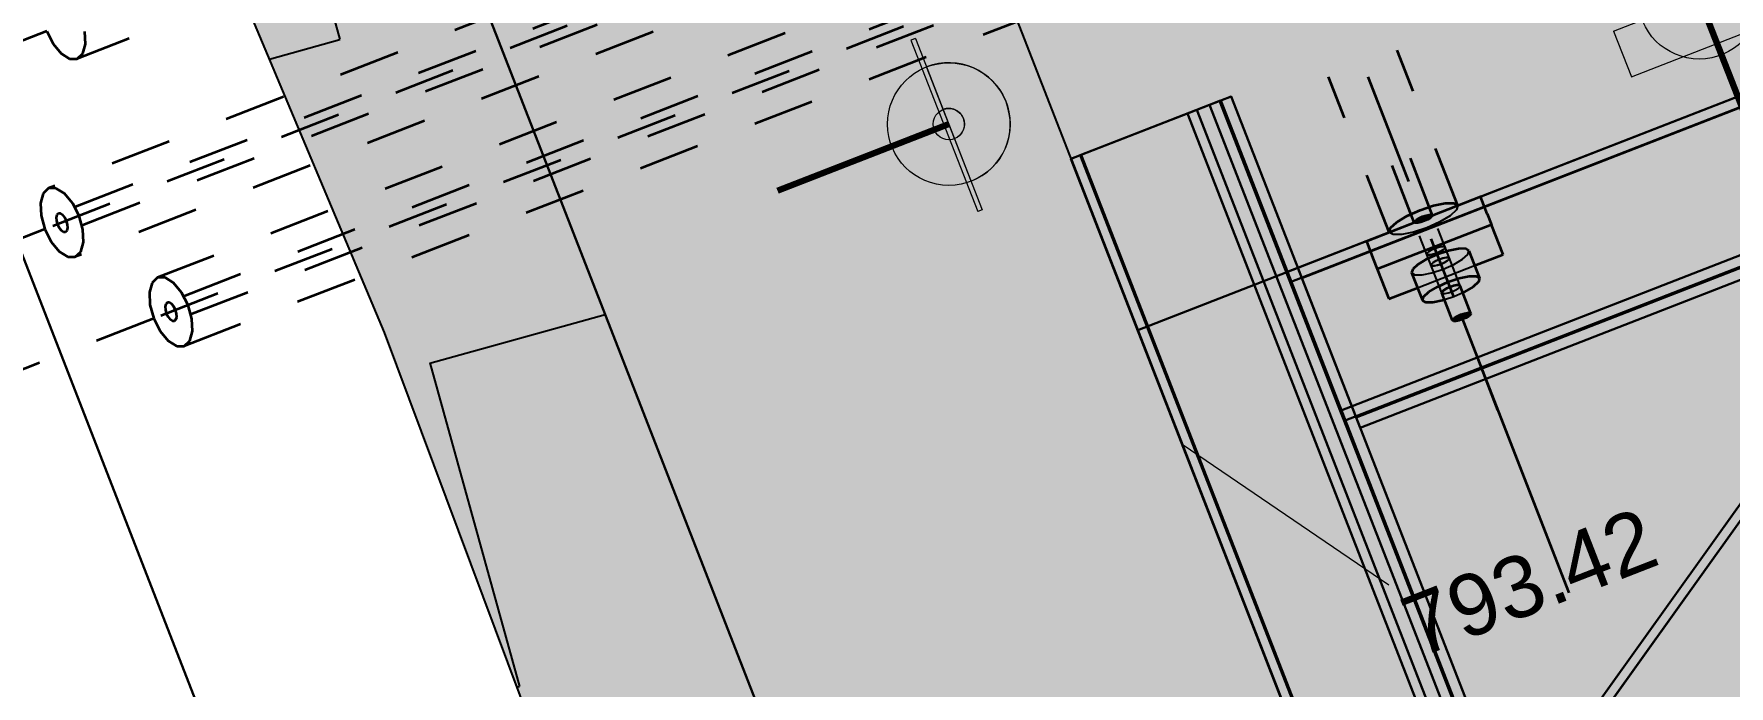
# Model space of a CAD drawing. Header units: metres. Extents: x 2688466 to 2688595, y 1221626 to 1221756.
# Drawn here: x 2688497.172 to 2688499.936, y 1221702.36 to 1221703.424 of the extents above; entities that cross this region are included whole.
import ezdxf

# ---------------------------------------------------------------- set-up
doc = ezdxf.new("R2010")
doc.units = ezdxf.units.M
for name, pattern in [('AUSGEZOGEN', [0]), ('STRICHPUNKT2_S5', [0.24, 0.175, -0.065]), ('VERDECKT2_S2', [0.15, 0.1, -0.05])]:
    doc.linetypes.add(name, pattern=pattern)
doc.layers.add('_3700', color=7, linetype='Continuous')
doc.layers.add('_3705', color=7, linetype='Continuous')
for name, color, linetype, lineweight in [('Beton Ansicht', 7, 'AUSGEZOGEN', 35), ('Schnittbeschriftung', 7, 'AUSGEZOGEN', 50), ('Stahl', 5, 'AUSGEZOGEN', 25), ('Standard', 7, 'AUSGEZOGEN', 13), ('Tiefbau Global', 250, 'AUSGEZOGEN', 35)]:
    doc.layers.add(name, color=color, linetype=linetype, lineweight=lineweight)
doc.styles.add('ARIAL', font='arial.ttf')

# ---------------------------------------------------------------- blocks, each defined once
blk = doc.blocks.new('Profilbauteil_2')
at = {"layer": 'Stahl', "transparency": 33554687}
for points in [[(0.1305, 0.0508), (0.1305, 0.0508), (0.1137, 0.0443), (0.1137, 0.0443), (-0.1137, -0.0443), (-0.1137, -0.0443), (-0.1305, -0.0508), (-0.1305, -0.0508), (-0.1137, -0.0443), (-0.1137, -0.0443), (0.1137, 0.0443), (0.1137, 0.0443)], [(0.1137, 0.0443), (2.4653, -5.994), (2.2379, -6.0825), (-0.1137, -0.0443)], [(-0.1137, -0.0443), (2.2379, -6.0825), (2.4653, -5.994), (0.1137, 0.0443)], [(0.1305, 0.0508), (2.4821, -5.9874), (2.4653, -5.994), (0.1137, 0.0443)], [(0.1137, 0.0443), (2.4653, -5.994), (2.4821, -5.9874), (0.1305, 0.0508)], [(0.1137, 0.0443), (2.4653, -5.994), (2.4653, -5.994), (0.1137, 0.0443)], [(0.1137, 0.0443), (2.4653, -5.994), (2.4653, -5.994), (0.1137, 0.0443)], [(0.1305, 0.0508), (2.4821, -5.9874), (2.4821, -5.9874), (0.1305, 0.0508)], [(-0.1137, -0.0443), (2.2379, -6.0825), (2.2212, -6.089), (-0.1305, -0.0508)], [(-0.1305, -0.0508), (2.2212, -6.089), (2.2379, -6.0825), (-0.1137, -0.0443)], [(-0.1305, -0.0508), (2.2212, -6.089), (2.2212, -6.089), (-0.1305, -0.0508)], [(-0.1137, -0.0443), (2.2379, -6.0825), (2.2379, -6.0825), (-0.1137, -0.0443)], [(-0.1137, -0.0443), (2.2379, -6.0825), (2.2379, -6.0825), (-0.1137, -0.0443)]]:
    blk.add_lwpolyline(points, close=True, dxfattribs=at)
blk = doc.blocks.new('Profilbauteil_3')
at = {"layer": 'Stahl', "transparency": 33554687}
for points in [[(0, 0), (-2.4693, -0.9617), (-2.4693, -0.9617), (0, 0)], [(0, 0), (-2.4693, -0.9617), (-2.4628, -0.9785), (0.0065, -0.0168)], [(0.1016, -0.2609), (0.1016, -0.2609), (0.0951, -0.2441), (0.0951, -0.2441), (0.0065, -0.0168), (0.0065, -0.0168), (0, 0), (0, 0), (0.0065, -0.0168), (0.0065, -0.0168), (0.0951, -0.2441), (0.0951, -0.2441)], [(0.0065, -0.0168), (-2.4628, -0.9785), (-2.4693, -0.9617), (0, 0)], [(0.0951, -0.2441), (-2.3743, -1.2058), (-2.4628, -0.9785), (0.0065, -0.0168)], [(0.0065, -0.0168), (-2.4628, -0.9785), (-2.4628, -0.9785), (0.0065, -0.0168)], [(0.0065, -0.0168), (-2.4628, -0.9785), (-2.4628, -0.9785), (0.0065, -0.0168)], [(0.0065, -0.0168), (-2.4628, -0.9785), (-2.3743, -1.2058), (0.0951, -0.2441)], [(0.1016, -0.2609), (-2.3677, -1.2226), (-2.3743, -1.2058), (0.0951, -0.2441)], [(0.0951, -0.2441), (-2.3743, -1.2058), (-2.3743, -1.2058), (0.0951, -0.2441)], [(0.0951, -0.2441), (-2.3743, -1.2058), (-2.3743, -1.2058), (0.0951, -0.2441)], [(0.0951, -0.2441), (-2.3743, -1.2058), (-2.3677, -1.2226), (0.1016, -0.2609)], [(0.1016, -0.2609), (-2.3677, -1.2226), (-2.3677, -1.2226), (0.1016, -0.2609)], [(-2.3677, -1.2226), (-2.3743, -1.2058), (-2.3743, -1.2058), (-2.4628, -0.9785), (-2.4628, -0.9785), (-2.4693, -0.9617), (-2.4693, -0.9617), (-2.4628, -0.9785), (-2.4628, -0.9785), (-2.3743, -1.2058), (-2.3743, -1.2058), (-2.3677, -1.2226)]]:
    blk.add_lwpolyline(points, close=True, dxfattribs=at)
blk = doc.blocks.new('Profilbauteil_4')
at = {"layer": 'Stahl', "transparency": 33554687}
for points in [[(0, 0), (-1.0119, -1.4151), (-1.0189, -1.3973), (-0.0273, -0.0106)], [(-0.0273, -0.0106), (-1.0189, -1.3973), (-1.0119, -1.4151), (0, 0)], [(0, 0), (-1.0119, -1.4151), (-1.0119, -1.4151), (0, 0)], [(0, 0), (-0.0273, -0.0106), (-0.0273, -0.0106), (-0.3476, -0.1354), (-0.3476, -0.1354), (-0.3749, -0.146), (-0.3749, -0.146), (-0.3476, -0.1354), (-0.3476, -0.1354), (-0.0273, -0.0106), (-0.0273, -0.0106), (0, 0)], [(-0.0273, -0.0106), (-1.0189, -1.3973), (-1.1004, -1.1881), (-0.3476, -0.1354)], [(-0.3476, -0.1354), (-1.1004, -1.1881), (-1.0189, -1.3973), (-0.0273, -0.0106)], [(-0.0273, -0.0106), (-1.0189, -1.3973), (-1.0189, -1.3973), (-0.0273, -0.0106)], [(-0.0273, -0.0106), (-1.0189, -1.3973), (-1.0189, -1.3973), (-0.0273, -0.0106)], [(-0.3476, -0.1354), (-1.1004, -1.1881), (-1.1073, -1.1703), (-0.3749, -0.146)], [(-0.3749, -0.146), (-1.1073, -1.1703), (-1.1004, -1.1881), (-0.3476, -0.1354)], [(-0.3476, -0.1354), (-1.1004, -1.1881), (-1.1004, -1.1881), (-0.3476, -0.1354)], [(-0.3476, -0.1354), (-1.1004, -1.1881), (-1.1004, -1.1881), (-0.3476, -0.1354)], [(-0.3749, -0.146), (-1.1073, -1.1703), (-1.1073, -1.1703), (-0.3749, -0.146)], [(-1.0119, -1.4151), (-1.0189, -1.3973), (-1.0189, -1.3973), (-1.1004, -1.1881), (-1.1004, -1.1881), (-1.1073, -1.1703), (-1.1073, -1.1703), (-1.1004, -1.1881), (-1.1004, -1.1881), (-1.0189, -1.3973), (-1.0189, -1.3973), (-1.0119, -1.4151)]]:
    blk.add_lwpolyline(points, close=True, dxfattribs=at)
blk = doc.blocks.new('Profilbauteil_5')
at = {"layer": 'Stahl', "transparency": 33554687}
for points in [[(0, 0), (-2.488, -0.969), (-2.488, -0.969), (0, 0)], [(0, 0), (-2.488, -0.969), (-2.4816, -0.9853), (0.0064, -0.0163)], [(0.0944, -0.2423), (0.0944, -0.2423), (0.088, -0.226), (0.088, -0.226), (0.0064, -0.0163), (0.0064, -0.0163), (0, 0), (0, 0), (0.0064, -0.0163), (0.0064, -0.0163), (0.088, -0.226), (0.088, -0.226)], [(0.0064, -0.0163), (-2.4816, -0.9853), (-2.488, -0.969), (0, 0)], [(0.088, -0.226), (-2.4, -1.1949), (-2.4816, -0.9853), (0.0064, -0.0163)], [(0.0064, -0.0163), (-2.4816, -0.9853), (-2.4816, -0.9853), (0.0064, -0.0163)], [(0.0064, -0.0163), (-2.4816, -0.9853), (-2.4816, -0.9853), (0.0064, -0.0163)], [(0.0064, -0.0163), (-2.4816, -0.9853), (-2.4, -1.1949), (0.088, -0.226)], [(0.0944, -0.2423), (-2.3936, -1.2112), (-2.4, -1.1949), (0.088, -0.226)], [(0.088, -0.226), (-2.4, -1.1949), (-2.4, -1.1949), (0.088, -0.226)], [(0.088, -0.226), (-2.4, -1.1949), (-2.4, -1.1949), (0.088, -0.226)], [(0.088, -0.226), (-2.4, -1.1949), (-2.3936, -1.2112), (0.0944, -0.2423)], [(0.0944, -0.2423), (-2.3936, -1.2112), (-2.3936, -1.2112), (0.0944, -0.2423)], [(-2.3936, -1.2112), (-2.4, -1.1949), (-2.4, -1.1949), (-2.4816, -0.9853), (-2.4816, -0.9853), (-2.488, -0.969), (-2.488, -0.969), (-2.4816, -0.9853), (-2.4816, -0.9853), (-2.4, -1.1949), (-2.4, -1.1949), (-2.3936, -1.2112)]]:
    blk.add_lwpolyline(points, close=True, dxfattribs=at)
blk = doc.blocks.new('Profilbauteil_6')
at = {"layer": 'Stahl', "transparency": 33554687}
for points in [[(0, 0), (-1.0471, -1.4643), (-1.0541, -1.4465), (-0.0273, -0.0106)], [(-0.0273, -0.0106), (-1.0541, -1.4465), (-1.0471, -1.4643), (0, 0)], [(0, 0), (-1.0471, -1.4643), (-1.0471, -1.4643), (0, 0)], [(0, 0), (-0.0273, -0.0106), (-0.0273, -0.0106), (-0.3476, -0.1354), (-0.3476, -0.1354), (-0.3749, -0.146), (-0.3749, -0.146), (-0.3476, -0.1354), (-0.3476, -0.1354), (-0.0273, -0.0106), (-0.0273, -0.0106), (0, 0)], [(-0.0273, -0.0106), (-1.0541, -1.4465), (-1.1355, -1.2373), (-0.3476, -0.1354)], [(-0.3476, -0.1354), (-1.1355, -1.2373), (-1.0541, -1.4465), (-0.0273, -0.0106)], [(-0.0273, -0.0106), (-1.0541, -1.4465), (-1.0541, -1.4465), (-0.0273, -0.0106)], [(-0.0273, -0.0106), (-1.0541, -1.4465), (-1.0541, -1.4465), (-0.0273, -0.0106)], [(-0.3476, -0.1354), (-1.1355, -1.2373), (-1.1425, -1.2195), (-0.3749, -0.146)], [(-0.3749, -0.146), (-1.1425, -1.2195), (-1.1355, -1.2373), (-0.3476, -0.1354)], [(-0.3476, -0.1354), (-1.1355, -1.2373), (-1.1355, -1.2373), (-0.3476, -0.1354)], [(-0.3476, -0.1354), (-1.1355, -1.2373), (-1.1355, -1.2373), (-0.3476, -0.1354)], [(-0.3749, -0.146), (-1.1425, -1.2195), (-1.1425, -1.2195), (-0.3749, -0.146)], [(-1.0471, -1.4643), (-1.0541, -1.4465), (-1.0541, -1.4465), (-1.1355, -1.2373), (-1.1355, -1.2373), (-1.1425, -1.2195), (-1.1425, -1.2195), (-1.1355, -1.2373), (-1.1355, -1.2373), (-1.0541, -1.4465), (-1.0541, -1.4465), (-1.0471, -1.4643)]]:
    blk.add_lwpolyline(points, close=True, dxfattribs=at)
blk = doc.blocks.new('Profilbauteil_7')
at = {"layer": 'Stahl', "transparency": 33554687}
for points in [[(0.1211, 0.0472), (0.1211, 0.0472), (0.1048, 0.0408), (0.1048, 0.0408), (-0.1048, -0.0408), (-0.1048, -0.0408), (-0.1211, -0.0472), (-0.1211, -0.0472), (-0.1048, -0.0408), (-0.1048, -0.0408), (0.1048, 0.0408), (0.1048, 0.0408)], [(0.1048, 0.0408), (2.4492, -5.9788), (2.2395, -6.0604), (-0.1048, -0.0408)], [(-0.1048, -0.0408), (2.2395, -6.0604), (2.4492, -5.9788), (0.1048, 0.0408)], [(0.1211, 0.0472), (2.4655, -5.9724), (2.4492, -5.9788), (0.1048, 0.0408)], [(0.1048, 0.0408), (2.4492, -5.9788), (2.4655, -5.9724), (0.1211, 0.0472)], [(0.1048, 0.0408), (2.4492, -5.9788), (2.4492, -5.9788), (0.1048, 0.0408)], [(0.1048, 0.0408), (2.4492, -5.9788), (2.4492, -5.9788), (0.1048, 0.0408)], [(0.1211, 0.0472), (2.4655, -5.9724), (2.4655, -5.9724), (0.1211, 0.0472)], [(-0.1048, -0.0408), (2.2395, -6.0604), (2.2232, -6.0668), (-0.1211, -0.0472)], [(-0.1211, -0.0472), (2.2232, -6.0668), (2.2395, -6.0604), (-0.1048, -0.0408)], [(-0.1211, -0.0472), (2.2232, -6.0668), (2.2232, -6.0668), (-0.1211, -0.0472)], [(-0.1048, -0.0408), (2.2395, -6.0604), (2.2395, -6.0604), (-0.1048, -0.0408)], [(-0.1048, -0.0408), (2.2395, -6.0604), (2.2395, -6.0604), (-0.1048, -0.0408)]]:
    blk.add_lwpolyline(points, close=True, dxfattribs=at)
blk = doc.blocks.new('Profilbauteil_12')
at = {"layer": 'Stahl', "transparency": 33554687}
for points in [[(0.1025, 0.0399), (0.1025, 0.0399), (0.0876, 0.0341), (0.0876, 0.0341), (-0.0876, -0.0341), (-0.0876, -0.0341), (-0.1025, -0.0399), (-0.1025, -0.0399), (-0.0876, -0.0341), (-0.0876, -0.0341), (0.0876, 0.0341), (0.0876, 0.0341)], [(0.0876, 0.0341), (2.4174, -5.9482), (2.2423, -6.0164), (-0.0876, -0.0341)], [(-0.0876, -0.0341), (2.2423, -6.0164), (2.4174, -5.9482), (0.0876, 0.0341)], [(0.1025, 0.0399), (2.4324, -5.9424), (2.4174, -5.9482), (0.0876, 0.0341)], [(0.0876, 0.0341), (2.4174, -5.9482), (2.4324, -5.9424), (0.1025, 0.0399)], [(0.0876, 0.0341), (2.4174, -5.9482), (2.4174, -5.9482), (0.0876, 0.0341)], [(0.0876, 0.0341), (2.4174, -5.9482), (2.4174, -5.9482), (0.0876, 0.0341)], [(0.1025, 0.0399), (2.4324, -5.9424), (2.4324, -5.9424), (0.1025, 0.0399)], [(-0.0876, -0.0341), (2.2423, -6.0164), (2.2274, -6.0222), (-0.1025, -0.0399)], [(-0.1025, -0.0399), (2.2274, -6.0222), (2.2423, -6.0164), (-0.0876, -0.0341)], [(-0.1025, -0.0399), (2.2274, -6.0222), (2.2274, -6.0222), (-0.1025, -0.0399)], [(-0.0876, -0.0341), (2.2423, -6.0164), (2.2423, -6.0164), (-0.0876, -0.0341)], [(-0.0876, -0.0341), (2.2423, -6.0164), (2.2423, -6.0164), (-0.0876, -0.0341)]]:
    blk.add_lwpolyline(points, close=True, dxfattribs=at)
blk = doc.blocks.new('Bodenanker CH_13_$F1')
at = {"layer": '_3700', "color": 7, "linetype": 'AUSGEZOGEN', "lineweight": 13, "transparency": 33554687}
for p, q in [((-0.008, 0.15), (-0.008, -0.15)), ((-0.008, 0.15), (-0.008, -0.15)), ((0, 0.15), (-0.008, 0.15)), ((0, 0.15), (0, -0.15)), ((0, -0.1), (0, 0.1)), ((0, 0.1), (0, 0.1)), ((0, 0.1), (0, 0.1)), ((0, 0.0255), (0, 0.0255)), ((0, 0.0255), (0, 0.0255)), ((0, -0.0255), (0, -0.0255)), ((0, -0.0255), (0, -0.0255)), ((0, -0.1), (0, -0.1)), ((0, -0.1), (0, -0.1)), ((0, -0.15), (-0.008, -0.15))]:
    blk.add_line(p, q, dxfattribs=at)
at = {"layer": '_3700', "color": 7, "linetype": 'VERDECKT2_S2', "lineweight": 13, "transparency": 33554687}
for p, q in [((0, 0.0255), (0, 0.0255)), ((0, -0.0255), (0, -0.0255))]:
    blk.add_line(p, q, dxfattribs=at)
at = {"layer": '_3700', "color": 7, "linetype": 'AUSGEZOGEN', "lineweight": 13, "transparency": 33554687}
for radius in [0.1, 0.1, 0.0255]:
    blk.add_circle((0, 0), radius, dxfattribs=at)
blk.add_arc((0, 0), 0.1, 270, 90, dxfattribs=at)
blk.add_arc((0, 0), 0.1, 270, 90, dxfattribs=at)
at = {"layer": '_3700', "color": 7, "linetype": 'VERDECKT2_S2', "lineweight": 13, "transparency": 33554687}
blk.add_arc((0, 0), 0.0255, 270, 90, dxfattribs=at)
at = {"layer": '_3705', "color": 202, "linetype": 'STRICHPUNKT2_S5', "lineweight": 20, "transparency": 33554687}
blk.add_line((-0.008, 0), (0, 0), dxfattribs=at)
at = {"layer": 'Standard', "color": 52, "linetype": 'AUSGEZOGEN', "lineweight": 100, "transparency": 33554687}
blk.add_line((0, 0), (-0.3, 0), dxfattribs=at)
blk = doc.blocks.new('Bodenanker CH_39_$F1')
at = {"layer": '_3700', "color": 7, "linetype": 'AUSGEZOGEN', "lineweight": 13, "transparency": 33554687}
for p, q in [((-0.08, 0.15), (-0.08, -0.15)), ((-0.08, 0.15), (-0.08, -0.15)), ((0, 0.15), (-0.08, 0.15)), ((0, 0.15), (0, -0.15)), ((0, -0.1), (0, 0.1)), ((0, 0.1), (0, 0.1)), ((0, 0.1), (0, 0.1)), ((0, 0.0255), (0, 0.0255)), ((0, 0.0255), (0, 0.0255)), ((0, -0.0255), (0, -0.0255)), ((0, -0.0255), (0, -0.0255)), ((0, -0.1), (0, -0.1)), ((0, -0.1), (0, -0.1)), ((0, -0.15), (-0.08, -0.15))]:
    blk.add_line(p, q, dxfattribs=at)
at = {"layer": '_3700', "color": 7, "linetype": 'VERDECKT2_S2', "lineweight": 13, "transparency": 33554687}
for p, q in [((0, 0.0255), (0, 0.0255)), ((0, -0.0255), (0, -0.0255))]:
    blk.add_line(p, q, dxfattribs=at)
at = {"layer": '_3700', "color": 7, "linetype": 'AUSGEZOGEN', "lineweight": 13, "transparency": 33554687}
for radius in [0.1, 0.1, 0.0255]:
    blk.add_circle((0, 0), radius, dxfattribs=at)
blk.add_arc((0, 0), 0.1, 270, 90, dxfattribs=at)
blk.add_arc((0, 0), 0.1, 270, 90, dxfattribs=at)
at = {"layer": '_3700', "color": 7, "linetype": 'VERDECKT2_S2', "lineweight": 13, "transparency": 33554687}
blk.add_arc((0, 0), 0.0255, 270, 90, dxfattribs=at)
at = {"layer": '_3705', "color": 202, "linetype": 'STRICHPUNKT2_S5', "lineweight": 20, "transparency": 33554687}
blk.add_line((-0.08, 0), (0, 0), dxfattribs=at)
at = {"layer": 'Standard', "color": 52, "linetype": 'AUSGEZOGEN', "lineweight": 100, "transparency": 33554687}
blk.add_line((0, 0), (-0.3, 0), dxfattribs=at)

msp = doc.modelspace()

# ---------------------------------------------------------------- hatches: boundary and pattern name
at = {"layer": 'Beton Ansicht', "linetype": 'AUSGEZOGEN', "lineweight": 13, "true_color": 0x00f5f5, "transparency": 33554687}
for points in [[(2688499.5416, 1221703.1305), (2688499.5307, 1221703.1583), (2688499.3444, 1221703.0858), (2688499.3552, 1221703.0579)], [(2688499.3552, 1221703.0579), (2688499.3622, 1221703.0399), (2688499.5486, 1221703.1125), (2688499.5416, 1221703.1305)], [(2688499.3622, 1221703.0399), (2688499.381, 1221702.9917), (2688499.4276, 1221703.0098), (2688499.4182, 1221703.0339), (2688499.42, 1221703.0399), (2688499.4285, 1221703.0478), (2688499.4426, 1221703.0563), (2688499.4601, 1221703.0641), (2688499.4783, 1221703.0702), (2688499.4944, 1221703.0734), (2688499.506, 1221703.0735), (2688499.5114, 1221703.0702), (2688499.5208, 1221703.0461), (2688499.5674, 1221703.0642), (2688499.5486, 1221703.1125)]]:
    msp.add_hatch(color=4, dxfattribs=at).paths.add_polyline_path(points)
at = {"layer": 'Beton Ansicht', "linetype": 'AUSGEZOGEN', "lineweight": 13, "transparency": 33554687}
for points in [[(2688499.4226, 1221703.1162), (2688499.4238, 1221703.1167), (2688499.4232, 1221703.1182)], [(2688499.4232, 1221703.1182), (2688499.4238, 1221703.1167), (2688499.427, 1221703.1179), (2688499.4259, 1221703.1207)], [(2688499.4259, 1221703.1207), (2688499.427, 1221703.1179), (2688499.4318, 1221703.1198), (2688499.4305, 1221703.1234)], [(2688499.4305, 1221703.1234), (2688499.4318, 1221703.1198), (2688499.4375, 1221703.122), (2688499.436, 1221703.1259)], [(2688499.436, 1221703.1259), (2688499.4375, 1221703.122), (2688499.4433, 1221703.1243), (2688499.4419, 1221703.1278)], [(2688499.4419, 1221703.1278), (2688499.4433, 1221703.1243), (2688499.4481, 1221703.1261), (2688499.447, 1221703.1289)], [(2688499.447, 1221703.1289), (2688499.4481, 1221703.1261), (2688499.4513, 1221703.1274), (2688499.4507, 1221703.1289)], [(2688499.4507, 1221703.1289), (2688499.4513, 1221703.1274), (2688499.4525, 1221703.1278)], [(2688499.4461, 1221703.0028), (2688499.4602, 1221703.0113), (2688499.4426, 1221703.0563), (2688499.4285, 1221703.0478)], [(2688499.4602, 1221703.0113), (2688499.4776, 1221703.0191), (2688499.4601, 1221703.0641), (2688499.4426, 1221703.0563)], [(2688499.4776, 1221703.0191), (2688499.4958, 1221703.0252), (2688499.4783, 1221703.0702), (2688499.4601, 1221703.0641)], [(2688499.4958, 1221703.0252), (2688499.5119, 1221703.0284), (2688499.4944, 1221703.0734), (2688499.4783, 1221703.0702)], [(2688499.5119, 1221703.0284), (2688499.5236, 1221703.0284), (2688499.506, 1221703.0735), (2688499.4944, 1221703.0734)], [(2688499.5236, 1221703.0284), (2688499.5289, 1221703.0252), (2688499.5114, 1221703.0702), (2688499.506, 1221703.0735)], [(2688499.4357, 1221702.9889), (2688499.4375, 1221702.9949), (2688499.42, 1221703.0399), (2688499.4182, 1221703.0339)], [(2688499.4375, 1221702.9949), (2688499.4461, 1221703.0028), (2688499.4285, 1221703.0478), (2688499.42, 1221703.0399)], [(2688499.5045, 1221703.0029), (2688499.5186, 1221703.0114), (2688499.5272, 1221703.0192), (2688499.5289, 1221703.0252), (2688499.5236, 1221703.0284), (2688499.5119, 1221703.0284), (2688499.4958, 1221703.0252), (2688499.4776, 1221703.0191), (2688499.4602, 1221703.0113), (2688499.4461, 1221703.0028), (2688499.4375, 1221702.9949), (2688499.4357, 1221702.9889), (2688499.4411, 1221702.9857), (2688499.4527, 1221702.9857), (2688499.4688, 1221702.989), (2688499.4718, 1221702.99), (2688499.4674, 1221703.0013), (2688499.468, 1221703.0032), (2688499.4707, 1221703.0057), (2688499.4752, 1221703.0084), (2688499.4808, 1221703.0109), (2688499.4866, 1221703.0129), (2688499.4918, 1221703.0139), (2688499.4955, 1221703.0139), (2688499.4972, 1221703.0129), (2688499.5016, 1221703.0016)], [(2688499.4849, 1221702.9563), (2688499.4855, 1221702.9582), (2688499.468, 1221703.0032), (2688499.4674, 1221703.0013)], [(2688499.4855, 1221702.9582), (2688499.4882, 1221702.9607), (2688499.4707, 1221703.0057), (2688499.468, 1221703.0032)], [(2688499.4882, 1221702.9607), (2688499.4928, 1221702.9634), (2688499.4752, 1221703.0084), (2688499.4707, 1221703.0057)], [(2688499.4928, 1221702.9634), (2688499.4983, 1221702.9659), (2688499.4808, 1221703.0109), (2688499.4752, 1221703.0084)], [(2688499.4983, 1221702.9659), (2688499.5042, 1221702.9679), (2688499.4866, 1221703.0129), (2688499.4808, 1221703.0109)], [(2688499.5042, 1221702.9679), (2688499.5093, 1221702.9689), (2688499.4918, 1221703.0139), (2688499.4866, 1221703.0129)], [(2688499.5093, 1221702.9689), (2688499.513, 1221702.9689), (2688499.4955, 1221703.0139), (2688499.4918, 1221703.0139)], [(2688499.513, 1221702.9689), (2688499.5148, 1221702.9679), (2688499.4972, 1221703.0129), (2688499.4955, 1221703.0139)], [(2688499.5115, 1221702.9634), (2688499.5142, 1221702.966), (2688499.5148, 1221702.9679), (2688499.513, 1221702.9689), (2688499.5093, 1221702.9689), (2688499.5042, 1221702.9679), (2688499.4983, 1221702.9659), (2688499.4928, 1221702.9634), (2688499.4882, 1221702.9607), (2688499.4855, 1221702.9582), (2688499.4849, 1221702.9563), (2688499.4867, 1221702.9552), (2688499.4904, 1221702.9552), (2688499.4955, 1221702.9563), (2688499.5014, 1221702.9582), (2688499.5069, 1221702.9607)]]:
    msp.add_hatch(color=5, dxfattribs=at).paths.add_polyline_path(points)
at = {"layer": 'Standard', "linetype": 'AUSGEZOGEN', "lineweight": 13, "transparency": 33554687}
h = msp.add_hatch(color=9, dxfattribs=at)
h.paths.add_polyline_path([(2688522.8435, 1221706.4694), (2688524.2412, 1221707.0137), (2688524.468, 1221706.4314), (2688525.6623, 1221706.8965), (2688526.336, 1221707.1599), (2688526.4706, 1221707.205), (2688526.9722, 1221707.3767), (2688527.0198, 1221707.3887), (2688527.061, 1221707.4025), (2688527.2486, 1221707.4464), (2688527.6239, 1221707.5409), (2688527.7232, 1221707.5574), (2688527.8054, 1221707.5766), (2688527.9982, 1221707.6028), (2688528.287, 1221707.6506), (2688528.4399, 1221707.663), (2688528.5628, 1221707.6797), (2688528.7317, 1221707.6867), (2688530.153, 1221707.8019), (2688529.4363, 1221709.6422), (2688529.4365, 1221709.6421), (2688528.1442, 1221712.9605), (2688520.3447, 1221709.9231), (2688520.646, 1221709.1496), (2688518.8475, 1221708.4492), (2688520.0524, 1221705.3555), (2688519.6797, 1221705.2104), (2688520.224, 1221703.8126), (2688515.8211, 1221702.0979), (2688515.2768, 1221703.4957), (2688514.9273, 1221703.3596), (2688513.7225, 1221706.4532), (2688510.8338, 1221705.3282), (2688508.2643, 1221711.9254), (2688502.4685, 1221709.6683), (2688504.283, 1221705.0092), (2688498.9716, 1221702.9406), (2688501.1128, 1221697.4428), (2688500.6003, 1221697.2432), (2688501.816, 1221694.1216), (2688522.13, 1221702.0325), (2688523.3957, 1221705.0515)])
h.paths.add_polyline_path([(2688504.5336, 1221696.9507), (2688504.1707, 1221697.8825), (2688507.7583, 1221699.2797), (2688508.1211, 1221698.3479)], flags=16)
h.paths.add_polyline_path([(2688506.3132, 1221704.2328), (2688506.6761, 1221703.301), (2688503.0886, 1221701.9039), (2688502.7257, 1221702.8357)], flags=16)
h.paths.add_polyline_path([(2688513.4404, 1221704.2292), (2688514.3476, 1221701.8997), (2688512.0181, 1221700.9924), (2688511.1108, 1221703.322)], flags=16)
h.paths.add_polyline_path([(2688506.2898, 1221699.0298), (2688505.564, 1221700.8934), (2688503.7562, 1221700.1894), (2688503.3933, 1221701.1212), (2688506.9809, 1221702.5184), (2688507.3438, 1221701.5866), (2688508.5458, 1221702.0547), (2688509.2716, 1221700.1911)], flags=16)
h.paths.add_polyline_path([(2688502.6694, 1221698.6125), (2688503.2138, 1221697.2147), (2688501.816, 1221696.6704), (2688501.4985, 1221697.4857), (2688502.0809, 1221697.7125), (2688501.8541, 1221698.2949)], flags=16)
at = {"layer": 'Standard', "linetype": 'AUSGEZOGEN', "lineweight": 13, "transparency": 33554559}
h = msp.add_hatch(color=7, dxfattribs=at)
h.set_gradient(color1=(199, 199, 199), color2=(199, 199, 199), one_color=1)
h.paths.add_polyline_path([(2688498.9716, 1221702.9406), (2688501.4559, 1221703.9081), (2688500.6814, 1221705.8966), (2688502.9031, 1221706.7619), (2688501.5163, 1221710.3384), (2688496.8051, 1221708.5036)], flags=0)
h = msp.add_hatch(color=7, dxfattribs=at)
h.set_gradient(color1=(199, 199, 199), color2=(199, 199, 199), one_color=1)
h.paths.add_polyline_path([(2688499.0363, 1221700.5702), (2688499.7817, 1221700.8606), (2688498.9716, 1221702.9406), (2688498.3075, 1221704.6458), (2688497.5621, 1221704.3555)], flags=0)
h = msp.add_hatch(color=7, dxfattribs=at)
h.set_gradient(color1=(240, 240, 180), color2=(240, 240, 180), one_color=1)
h.paths.add_polyline_path([(2688497.5154, 1221703.4783), (2688497.7432, 1221702.9365), (2688498.3448, 1221701.3264), (2688498.3862, 1221701.2923), (2688498.6932, 1221700.5242), (2688498.7115, 1221700.4438), (2688499.0363, 1221700.5702), (2688497.5621, 1221704.3555), (2688497.2647, 1221704.2397)], flags=0)
at = {"layer": 'Standard', "linetype": 'AUSGEZOGEN', "lineweight": 25, "transparency": 33554687}
h = msp.add_hatch(dxfattribs=at)
h.set_pattern_fill('MUSTER', scale=0.5475, angle=285.5, style=0, pattern_type=2)
h.set_pattern_definition([(285.5, (2688529.3918, 1221730.39245), (0.673901, -0.381275), [0.5475, -0.5475]), (15.5, (2688529.3918, 1221730.39245), (0.381275, 0.673901), [0.5475, -0.5475])])
h.paths.add_polyline_path([(2688499.0363, 1221700.5702), (2688497.5621, 1221704.3555), (2688497.2647, 1221704.2397), (2688497.5154, 1221703.4783), (2688497.7432, 1221702.9365), (2688498.3448, 1221701.3264), (2688498.3862, 1221701.2923), (2688498.6932, 1221700.5242), (2688498.7115, 1221700.4438)], flags=0)

# ---------------------------------------------------------------- linework, layer by layer
at = {"layer": 'Beton Ansicht', "linetype": 'VERDECKT2_S2', "lineweight": 35, "transparency": 33554687}
for p, q in [((2688499.3837, 1221703.2603), (2688496.3225, 1221711.1204)), ((2688503.9944, 1221705.5406), (2688497.3671, 1221702.9596)), ((2688503.8452, 1221705.4997), (2688497.3893, 1221702.9854)), ((2688503.8568, 1221705.4699), (2688497.4009, 1221702.9556)), ((2688501.3958, 1221704.7432), (2688497.1895, 1221703.1051)), ((2688501.2466, 1221704.7023), (2688497.2117, 1221703.1309)), ((2688501.2582, 1221704.6725), (2688497.2233, 1221703.101)), ((2688499.0042, 1221704.0694), (2688497.2422, 1221703.3831)), ((2688499.0695, 1221703.9016), (2688497.1957, 1221703.1719)), ((2688499.1131, 1221703.7898), (2688497.2392, 1221703.06)), ((2688499.1421, 1221703.7153), (2688497.3733, 1221703.0264)), ((2688499.1857, 1221703.6035), (2688497.4169, 1221702.9146)), ((2688497.1925, 1221703.4282), (2688496.8169, 1221703.2819)), ((2688497.1925, 1221703.4282), (2688496.9499, 1221703.3337)), ((2688497.1925, 1221703.4282), (2688497.2029, 1221703.4076)), ((2688497.2029, 1221703.4076), (2688497.216, 1221703.3918)), ((2688497.2556, 1221703.4072), (2688497.2546, 1221703.4277)), ((2688497.216, 1221703.3918), (2688497.2298, 1221703.3832)), ((2688497.2298, 1221703.3832), (2688497.2422, 1221703.3831)), ((2688497.2422, 1221703.3831), (2688497.2512, 1221703.3916)), ((2688497.2512, 1221703.3916), (2688497.2556, 1221703.4072)), ((2688499.4935, 1221703.1438), (2688499.3947, 1221703.3975)), ((2688499.3816, 1221703.1003), (2688499.2828, 1221703.3539)), ((2688499.4226, 1221703.1162), (2688499.3688, 1221703.2544)), ((2688499.559, 1221702.8102), (2688499.3837, 1221703.2603)), ((2688499.4525, 1221703.1278), (2688499.3986, 1221703.2661)), ((2688497.1867, 1221703.1634), (2688497.1823, 1221703.1478)), ((2688497.1957, 1221703.1719), (2688497.1867, 1221703.1634)), ((2688497.208, 1221703.1718), (2688497.1957, 1221703.1719)), ((2688497.2218, 1221703.1632), (2688497.208, 1221703.1718)), ((2688497.235, 1221703.1474), (2688497.2218, 1221703.1632)), ((2688497.1823, 1221703.1478), (2688497.1833, 1221703.1273)), ((2688497.2454, 1221703.1268), (2688497.235, 1221703.1474)), ((2688497.1895, 1221703.1051), (2688496.814, 1221702.9588)), ((2688497.1833, 1221703.1273), (2688497.1895, 1221703.1051)), ((2688497.1895, 1221703.1051), (2688497.2, 1221703.0845)), ((2688497.2092, 1221703.1286), (2688497.2081, 1221703.1244)), ((2688497.2081, 1221703.1244), (2688497.2084, 1221703.119)), ((2688497.2084, 1221703.119), (2688497.21, 1221703.113)), ((2688497.2117, 1221703.1309), (2688497.2092, 1221703.1286)), ((2688497.21, 1221703.113), (2688497.2128, 1221703.1076)), ((2688497.215, 1221703.1308), (2688497.2117, 1221703.1309)), ((2688497.2128, 1221703.1076), (2688497.2163, 1221703.1034)), ((2688497.2186, 1221703.1285), (2688497.215, 1221703.1308)), ((2688497.2221, 1221703.1243), (2688497.2186, 1221703.1285)), ((2688497.2249, 1221703.1188), (2688497.2221, 1221703.1243)), ((2688497.2266, 1221703.1129), (2688497.2249, 1221703.1188)), ((2688497.2257, 1221703.1033), (2688497.2268, 1221703.1075)), ((2688497.2268, 1221703.1075), (2688497.2266, 1221703.1129)), ((2688497.2516, 1221703.1046), (2688497.2454, 1221703.1268)), ((2688497.2526, 1221703.0841), (2688497.2516, 1221703.1046)), ((2688497.2, 1221703.0845), (2688497.2131, 1221703.0687)), ((2688497.2163, 1221703.1034), (2688497.22, 1221703.1011)), ((2688497.22, 1221703.1011), (2688497.2233, 1221703.101)), ((2688497.2233, 1221703.101), (2688497.2257, 1221703.1033)), ((2688497.2483, 1221703.0685), (2688497.2526, 1221703.0841)), ((2688497.2131, 1221703.0687), (2688497.2269, 1221703.0601)), ((2688497.2269, 1221703.0601), (2688497.2392, 1221703.06)), ((2688497.2392, 1221703.06), (2688497.2483, 1221703.0685)), ((2688497.3733, 1221703.0264), (2688497.3643, 1221703.018)), ((2688497.3857, 1221703.0263), (2688497.3733, 1221703.0264)), ((2688497.3995, 1221703.0177), (2688497.3857, 1221703.0263)), ((2688497.3643, 1221703.018), (2688497.3599, 1221703.0023)), ((2688497.3599, 1221703.0023), (2688497.3609, 1221702.9818)), ((2688497.4126, 1221703.0019), (2688497.3995, 1221703.0177)), ((2688497.4231, 1221702.9814), (2688497.4126, 1221703.0019)), ((2688497.3609, 1221702.9818), (2688497.3671, 1221702.9596)), ((2688497.3869, 1221702.9832), (2688497.3857, 1221702.979)), ((2688497.3857, 1221702.979), (2688497.386, 1221702.9735)), ((2688497.386, 1221702.9735), (2688497.3876, 1221702.9676)), ((2688497.3893, 1221702.9854), (2688497.3869, 1221702.9832)), ((2688497.3876, 1221702.9676), (2688497.3904, 1221702.9621)), ((2688497.3926, 1221702.9854), (2688497.3893, 1221702.9854)), ((2688497.3963, 1221702.9831), (2688497.3926, 1221702.9854)), ((2688497.3998, 1221702.9789), (2688497.3963, 1221702.9831)), ((2688497.4026, 1221702.9734), (2688497.3998, 1221702.9789)), ((2688497.4042, 1221702.9675), (2688497.4026, 1221702.9734)), ((2688497.4045, 1221702.962), (2688497.4042, 1221702.9675)), ((2688497.4293, 1221702.9592), (2688497.4231, 1221702.9814)), ((2688497.3671, 1221702.9596), (2688496.9916, 1221702.8134)), ((2688497.3671, 1221702.9596), (2688497.3776, 1221702.939)), ((2688497.3776, 1221702.939), (2688497.3907, 1221702.9233)), ((2688497.3904, 1221702.9621), (2688497.3939, 1221702.9579)), ((2688497.3939, 1221702.9579), (2688497.3976, 1221702.9556)), ((2688497.3976, 1221702.9556), (2688497.4009, 1221702.9556)), ((2688497.4009, 1221702.9556), (2688497.4033, 1221702.9578)), ((2688497.4033, 1221702.9578), (2688497.4045, 1221702.962)), ((2688497.4259, 1221702.923), (2688497.4303, 1221702.9387)), ((2688497.4303, 1221702.9387), (2688497.4293, 1221702.9592)), ((2688497.3907, 1221702.9233), (2688497.4045, 1221702.9147)), ((2688497.4045, 1221702.9147), (2688497.4169, 1221702.9146)), ((2688497.4169, 1221702.9146), (2688497.4259, 1221702.923))]:
    msp.add_line(p, q, dxfattribs=at)
at = {"layer": 'Beton Ansicht', "linetype": 'AUSGEZOGEN', "lineweight": 35, "transparency": 33554687}
for p, q in [((2688499.3444, 1221703.0858), (2688499.5307, 1221703.1583)), ((2688499.4109, 1221703.1271), (2688499.4319, 1221703.1365)), ((2688499.4319, 1221703.1365), (2688499.4537, 1221703.1437)), ((2688499.4537, 1221703.1437), (2688499.4731, 1221703.1477)), ((2688499.4731, 1221703.1477), (2688499.487, 1221703.1477)), ((2688499.487, 1221703.1477), (2688499.4935, 1221703.1438)), ((2688499.5416, 1221703.1305), (2688499.5307, 1221703.1583)), ((2688499.5486, 1221703.1125), (2688499.3622, 1221703.0399)), ((2688499.3816, 1221703.1003), (2688499.3837, 1221703.1075)), ((2688499.3837, 1221703.1075), (2688499.394, 1221703.1169)), ((2688499.394, 1221703.1169), (2688499.4109, 1221703.1271)), ((2688499.4226, 1221703.1162), (2688499.4232, 1221703.1182)), ((2688499.4232, 1221703.1182), (2688499.4259, 1221703.1207)), ((2688499.4259, 1221703.1207), (2688499.4305, 1221703.1234)), ((2688499.4305, 1221703.1234), (2688499.436, 1221703.1259)), ((2688499.436, 1221703.1259), (2688499.4419, 1221703.1278)), ((2688499.4419, 1221703.1278), (2688499.447, 1221703.1289)), ((2688499.447, 1221703.1289), (2688499.4507, 1221703.1289)), ((2688499.4507, 1221703.1289), (2688499.4525, 1221703.1278)), ((2688499.5416, 1221703.1305), (2688499.5486, 1221703.1125)), ((2688499.5674, 1221703.0642), (2688499.5486, 1221703.1125)), ((2688499.3444, 1221703.0858), (2688499.3552, 1221703.0579)), ((2688499.3552, 1221703.0579), (2688499.3622, 1221703.0399)), ((2688499.4426, 1221703.0563), (2688499.4285, 1221703.0478)), ((2688499.4601, 1221703.0641), (2688499.4426, 1221703.0563)), ((2688499.4783, 1221703.0702), (2688499.4601, 1221703.0641)), ((2688499.4944, 1221703.0734), (2688499.4783, 1221703.0702)), ((2688499.506, 1221703.0735), (2688499.4944, 1221703.0734)), ((2688499.5114, 1221703.0702), (2688499.506, 1221703.0735)), ((2688499.5114, 1221703.0702), (2688499.5289, 1221703.0252)), ((2688499.5208, 1221703.0461), (2688499.5674, 1221703.0642)), ((2688499.3622, 1221703.0399), (2688499.381, 1221702.9917)), ((2688499.42, 1221703.0399), (2688499.4182, 1221703.0339)), ((2688499.4182, 1221703.0339), (2688499.4357, 1221702.9889)), ((2688499.4285, 1221703.0478), (2688499.42, 1221703.0399)), ((2688499.4776, 1221703.0191), (2688499.4958, 1221703.0252)), ((2688499.4958, 1221703.0252), (2688499.5119, 1221703.0284)), ((2688499.5119, 1221703.0284), (2688499.5236, 1221703.0284)), ((2688499.5236, 1221703.0284), (2688499.5289, 1221703.0252)), ((2688499.5289, 1221703.0252), (2688499.5272, 1221703.0192)), ((2688499.381, 1221702.9917), (2688499.4276, 1221703.0098)), ((2688499.4357, 1221702.9889), (2688499.4375, 1221702.9949)), ((2688499.4375, 1221702.9949), (2688499.4461, 1221703.0028)), ((2688499.4461, 1221703.0028), (2688499.4602, 1221703.0113)), ((2688499.4602, 1221703.0113), (2688499.4776, 1221703.0191)), ((2688499.468, 1221703.0032), (2688499.4674, 1221703.0013)), ((2688499.4849, 1221702.9563), (2688499.4674, 1221703.0013)), ((2688499.4707, 1221703.0057), (2688499.468, 1221703.0032)), ((2688499.4752, 1221703.0084), (2688499.4707, 1221703.0057)), ((2688499.4808, 1221703.0109), (2688499.4752, 1221703.0084)), ((2688499.4866, 1221703.0129), (2688499.4808, 1221703.0109)), ((2688499.4918, 1221703.0139), (2688499.4866, 1221703.0129)), ((2688499.4955, 1221703.0139), (2688499.4918, 1221703.0139)), ((2688499.4972, 1221703.0129), (2688499.4955, 1221703.0139)), ((2688499.5148, 1221702.9679), (2688499.4972, 1221703.0129)), ((2688499.5045, 1221703.0029), (2688499.5016, 1221703.0016)), ((2688499.5186, 1221703.0114), (2688499.5045, 1221703.0029)), ((2688499.5272, 1221703.0192), (2688499.5186, 1221703.0114)), ((2688499.4411, 1221702.9857), (2688499.4357, 1221702.9889)), ((2688499.4527, 1221702.9857), (2688499.4411, 1221702.9857)), ((2688499.4688, 1221702.989), (2688499.4527, 1221702.9857)), ((2688499.4718, 1221702.99), (2688499.4688, 1221702.989)), ((2688499.4928, 1221702.9634), (2688499.4983, 1221702.9659)), ((2688499.4983, 1221702.9659), (2688499.5042, 1221702.9679)), ((2688499.5042, 1221702.9679), (2688499.5093, 1221702.9689)), ((2688499.5093, 1221702.9689), (2688499.513, 1221702.9689)), ((2688499.5142, 1221702.966), (2688499.5115, 1221702.9634)), ((2688499.513, 1221702.9689), (2688499.5148, 1221702.9679)), ((2688499.5148, 1221702.9679), (2688499.5142, 1221702.966)), ((2688499.4849, 1221702.9563), (2688499.4855, 1221702.9582)), ((2688499.4867, 1221702.9552), (2688499.4849, 1221702.9563)), ((2688499.4855, 1221702.9582), (2688499.4882, 1221702.9607)), ((2688499.4904, 1221702.9552), (2688499.4867, 1221702.9552)), ((2688499.4882, 1221702.9607), (2688499.4928, 1221702.9634)), ((2688499.4955, 1221702.9563), (2688499.4904, 1221702.9552)), ((2688499.5014, 1221702.9582), (2688499.4955, 1221702.9563)), ((2688499.6751, 1221702.512), (2688499.4999, 1221702.9621)), ((2688499.5069, 1221702.9607), (2688499.5014, 1221702.9582)), ((2688499.5115, 1221702.9634), (2688499.5069, 1221702.9607))]:
    msp.add_line(p, q, dxfattribs=at)
at = {"layer": 'Beton Ansicht', "linetype": 'VERDECKT2_S2', "lineweight": 25, "transparency": 33554687}
for p, q in [((2688499.4914, 1221703.1366), (2688499.4811, 1221703.1272)), ((2688499.4935, 1221703.1438), (2688499.4914, 1221703.1366)), ((2688499.4432, 1221703.1076), (2688499.4214, 1221703.1003)), ((2688499.4243, 1221703.1152), (2688499.4226, 1221703.1162)), ((2688499.4674, 1221703.0013), (2688499.4226, 1221703.1162)), ((2688499.4281, 1221703.1152), (2688499.4243, 1221703.1152)), ((2688499.4332, 1221703.1163), (2688499.4281, 1221703.1152)), ((2688499.439, 1221703.1182), (2688499.4332, 1221703.1163)), ((2688499.4446, 1221703.1207), (2688499.439, 1221703.1182)), ((2688499.4641, 1221703.117), (2688499.4432, 1221703.1076)), ((2688499.4492, 1221703.1234), (2688499.4446, 1221703.1207)), ((2688499.4519, 1221703.1259), (2688499.4492, 1221703.1234)), ((2688499.4525, 1221703.1278), (2688499.4519, 1221703.1259)), ((2688499.4972, 1221703.0129), (2688499.4525, 1221703.1278)), ((2688499.4811, 1221703.1272), (2688499.4641, 1221703.117)), ((2688499.388, 1221703.0964), (2688499.3816, 1221703.1003)), ((2688499.402, 1221703.0964), (2688499.388, 1221703.0964)), ((2688499.4214, 1221703.1003), (2688499.402, 1221703.0964)), ((2688499.4673, 1221703.0769), (2688499.4621, 1221703.0759)), ((2688499.4621, 1221703.0759), (2688499.4673, 1221703.0769)), ((2688499.471, 1221703.0769), (2688499.4673, 1221703.0769)), ((2688499.4673, 1221703.0769), (2688499.471, 1221703.0769)), ((2688499.4727, 1221703.0759), (2688499.471, 1221703.0769)), ((2688499.471, 1221703.0769), (2688499.4727, 1221703.0759)), ((2688499.4721, 1221703.074), (2688499.4727, 1221703.0759)), ((2688499.4727, 1221703.0759), (2688499.4721, 1221703.074)), ((2688499.4434, 1221703.0662), (2688499.4429, 1221703.0643)), ((2688499.4429, 1221703.0643), (2688499.4434, 1221703.0662)), ((2688499.4429, 1221703.0643), (2688499.4446, 1221703.0632)), ((2688499.4446, 1221703.0632), (2688499.4429, 1221703.0643)), ((2688499.4462, 1221703.0687), (2688499.4434, 1221703.0662)), ((2688499.4434, 1221703.0662), (2688499.4462, 1221703.0687)), ((2688499.4446, 1221703.0632), (2688499.4483, 1221703.0632)), ((2688499.4483, 1221703.0632), (2688499.4446, 1221703.0632)), ((2688499.4507, 1221703.0714), (2688499.4462, 1221703.0687)), ((2688499.4462, 1221703.0687), (2688499.4507, 1221703.0714)), ((2688499.4483, 1221703.0632), (2688499.4535, 1221703.0643)), ((2688499.4535, 1221703.0643), (2688499.4483, 1221703.0632)), ((2688499.4504, 1221703.0482), (2688499.4532, 1221703.0507)), ((2688499.4532, 1221703.0507), (2688499.4504, 1221703.0482)), ((2688499.4563, 1221703.0739), (2688499.4507, 1221703.0714)), ((2688499.4507, 1221703.0714), (2688499.4563, 1221703.0739)), ((2688499.4532, 1221703.0507), (2688499.4577, 1221703.0534)), ((2688499.4577, 1221703.0534), (2688499.4532, 1221703.0507)), ((2688499.4535, 1221703.0643), (2688499.4593, 1221703.0662)), ((2688499.4593, 1221703.0662), (2688499.4535, 1221703.0643)), ((2688499.4621, 1221703.0759), (2688499.4563, 1221703.0739)), ((2688499.4563, 1221703.0739), (2688499.4621, 1221703.0759)), ((2688499.4577, 1221703.0534), (2688499.4633, 1221703.0559)), ((2688499.4633, 1221703.0559), (2688499.4577, 1221703.0534)), ((2688499.4593, 1221703.0662), (2688499.4649, 1221703.0687)), ((2688499.4649, 1221703.0687), (2688499.4593, 1221703.0662)), ((2688499.4633, 1221703.0559), (2688499.4691, 1221703.0579)), ((2688499.4691, 1221703.0579), (2688499.4633, 1221703.0559)), ((2688499.4649, 1221703.0687), (2688499.4694, 1221703.0715)), ((2688499.4694, 1221703.0715), (2688499.4649, 1221703.0687)), ((2688499.4719, 1221703.0507), (2688499.4663, 1221703.0482)), ((2688499.4663, 1221703.0482), (2688499.4719, 1221703.0507)), ((2688499.4691, 1221703.0579), (2688499.4743, 1221703.0589)), ((2688499.4743, 1221703.0589), (2688499.4691, 1221703.0579)), ((2688499.4694, 1221703.0715), (2688499.4721, 1221703.074)), ((2688499.4721, 1221703.074), (2688499.4694, 1221703.0715)), ((2688499.4764, 1221703.0535), (2688499.4719, 1221703.0507)), ((2688499.4719, 1221703.0507), (2688499.4764, 1221703.0535)), ((2688499.4743, 1221703.0589), (2688499.478, 1221703.0589)), ((2688499.478, 1221703.0589), (2688499.4743, 1221703.0589)), ((2688499.4791, 1221703.056), (2688499.4764, 1221703.0535)), ((2688499.4764, 1221703.0535), (2688499.4791, 1221703.056)), ((2688499.478, 1221703.0589), (2688499.4797, 1221703.0579)), ((2688499.4797, 1221703.0579), (2688499.478, 1221703.0589)), ((2688499.4797, 1221703.0579), (2688499.4791, 1221703.056)), ((2688499.4791, 1221703.056), (2688499.4797, 1221703.0579)), ((2688499.487, 1221703.0479), (2688499.5011, 1221703.0564)), ((2688499.5011, 1221703.0564), (2688499.5096, 1221703.0642)), ((2688499.5096, 1221703.0642), (2688499.5114, 1221703.0702)), ((2688499.4182, 1221703.0339), (2688499.4235, 1221703.0307)), ((2688499.4235, 1221703.0307), (2688499.4352, 1221703.0307)), ((2688499.4276, 1221703.0098), (2688499.5208, 1221703.0461)), ((2688499.4352, 1221703.0307), (2688499.4513, 1221703.034)), ((2688499.4499, 1221703.0463), (2688499.4504, 1221703.0482)), ((2688499.4504, 1221703.0482), (2688499.4499, 1221703.0463)), ((2688499.4516, 1221703.0452), (2688499.4499, 1221703.0463)), ((2688499.4499, 1221703.0463), (2688499.4516, 1221703.0452)), ((2688499.4513, 1221703.034), (2688499.4695, 1221703.04)), ((2688499.4553, 1221703.0452), (2688499.4516, 1221703.0452)), ((2688499.4516, 1221703.0452), (2688499.4553, 1221703.0452)), ((2688499.4605, 1221703.0463), (2688499.4553, 1221703.0452)), ((2688499.4553, 1221703.0452), (2688499.4605, 1221703.0463)), ((2688499.4663, 1221703.0482), (2688499.4605, 1221703.0463)), ((2688499.4605, 1221703.0463), (2688499.4663, 1221703.0482)), ((2688499.4695, 1221703.04), (2688499.487, 1221703.0479)), ((2688499.4674, 1221703.0013), (2688499.4691, 1221703.0002)), ((2688499.4691, 1221703.0002), (2688499.4728, 1221703.0002)), ((2688499.487, 1221702.995), (2688499.4718, 1221702.99)), ((2688499.4728, 1221703.0002), (2688499.478, 1221703.0013)), ((2688499.478, 1221703.0013), (2688499.4838, 1221703.0032)), ((2688499.4838, 1221703.0032), (2688499.4894, 1221703.0057)), ((2688499.5016, 1221703.0016), (2688499.487, 1221702.995)), ((2688499.4894, 1221703.0057), (2688499.4939, 1221703.0084)), ((2688499.4939, 1221703.0084), (2688499.4967, 1221703.011)), ((2688499.4967, 1221703.011), (2688499.4972, 1221703.0129))]:
    msp.add_line(p, q, dxfattribs=at)
at = {"layer": 'Schnittbeschriftung', "color": 1, "lineweight": 13, "transparency": 33554687}
msp.add_line((2688499.3813, 1221702.5245), (2688499.0442, 1221702.7542), dxfattribs=at)
at = {"layer": 'Schnittbeschriftung', "color": 7, "linetype": 'AUSGEZOGEN', "lineweight": 25, "transparency": 33554687}
msp.add_lwpolyline([(2688501.1128, 1221697.4428), (2688498.9716, 1221702.9406), (2688504.283, 1221705.0092), (2688502.4685, 1221709.6683), (2688508.2643, 1221711.9254), (2688510.8338, 1221705.3282)], dxfattribs=at)
at = {"layer": 'Schnittbeschriftung', "color": 7, "linetype": 'AUSGEZOGEN', "lineweight": 13, "transparency": 33554687}
for points in [[(2688498.9716, 1221702.9406), (2688496.8051, 1221708.5036), (2688501.5163, 1221710.3384)], [(2688501.5164, 1221710.3382), (2688501.5163, 1221710.3383), (2688502.9031, 1221706.7619), (2688500.6814, 1221705.8966), (2688501.4559, 1221703.9081), (2688498.9716, 1221702.9406)]]:
    msp.add_lwpolyline(points, dxfattribs=at)
at = {"layer": 'Standard', "color": 7, "linetype": 'AUSGEZOGEN', "lineweight": 25, "transparency": 33554687}
for points in [[(2688498.9716, 1221702.9406), (2688501.4559, 1221703.9081), (2688501.7019, 1221704.0039), (2688503.9209, 1221704.8681), (2688504.283, 1221705.0092), (2688498.9716, 1221702.9406)], [(2688497.5621, 1221704.3555), (2688498.3075, 1221704.6458), (2688499.7817, 1221700.8606), (2688499.0363, 1221700.5702), (2688497.5621, 1221704.3555)], [(2688499.0363, 1221700.5702), (2688498.7115, 1221700.4438), (2688498.6932, 1221700.5242), (2688498.3862, 1221701.2923), (2688498.3448, 1221701.3264), (2688497.7432, 1221702.9365), (2688497.5154, 1221703.4783), (2688497.2647, 1221704.2397), (2688497.5621, 1221704.3555), (2688499.0363, 1221700.5702)]]:
    msp.add_lwpolyline(points, close=True, dxfattribs=at)
at = {"layer": 'Tiefbau Global', "color": 1, "lineweight": 25, "transparency": 33554687}
msp.add_lwpolyline([(2688505.244, 1221682.279), (2688505.244, 1221682.279), (2688491.849, 1221716.687), (2688491.849, 1221716.687)], close=True, dxfattribs=at)

# ---------------------------------------------------------------- block references
at = {"layer": 'Beton Ansicht', "transparency": 33554687}
for name, p, rotation in [('Bodenanker CH_39_$F1', (2688499.8873, 1221703.4828), 111.2787407379514), ('Bodenanker CH_13_$F1', (2688498.6636, 1221703.2767), 21.27874073795148)]:
    msp.add_blockref(name, p, dxfattribs=dict(at, rotation=rotation))
for name, p in [('Profilbauteil_2', (2688498.9932, 1221703.2709)), ('Profilbauteil_7', (2688498.9839, 1221703.2673)), ('Profilbauteil_12', (2688498.9653, 1221703.2601))]:
    msp.add_blockref(name, p, dxfattribs=at)
at = {"layer": 'Standard', "color": 7, "linetype": 'AUSGEZOGEN', "lineweight": 13, "transparency": 33554687}
for name, p in [('Profilbauteil_5', (2688501.7019, 1221704.0039)), ('Profilbauteil_3', (2688501.7019, 1221704.0039)), ('Profilbauteil_6', (2688500.7127, 1221703.3396)), ('Profilbauteil_4', (2688500.6914, 1221703.3099))]:
    msp.add_blockref(name, p, dxfattribs=at)

# ---------------------------------------------------------------- texts
at = {"layer": 'Schnittbeschriftung', "color": 1, "lineweight": 13, "transparency": 33554687, "insert": (2688499.6288, 1221702.4814), "char_height": 0.1, "width": 0.480198, "attachment_point": 8, "rotation": 21.2775, "style": 'ARIAL'}
msp.add_mtext('\\W1.00;793.42', dxfattribs=at)

doc.saveas('drawing.dxf')
